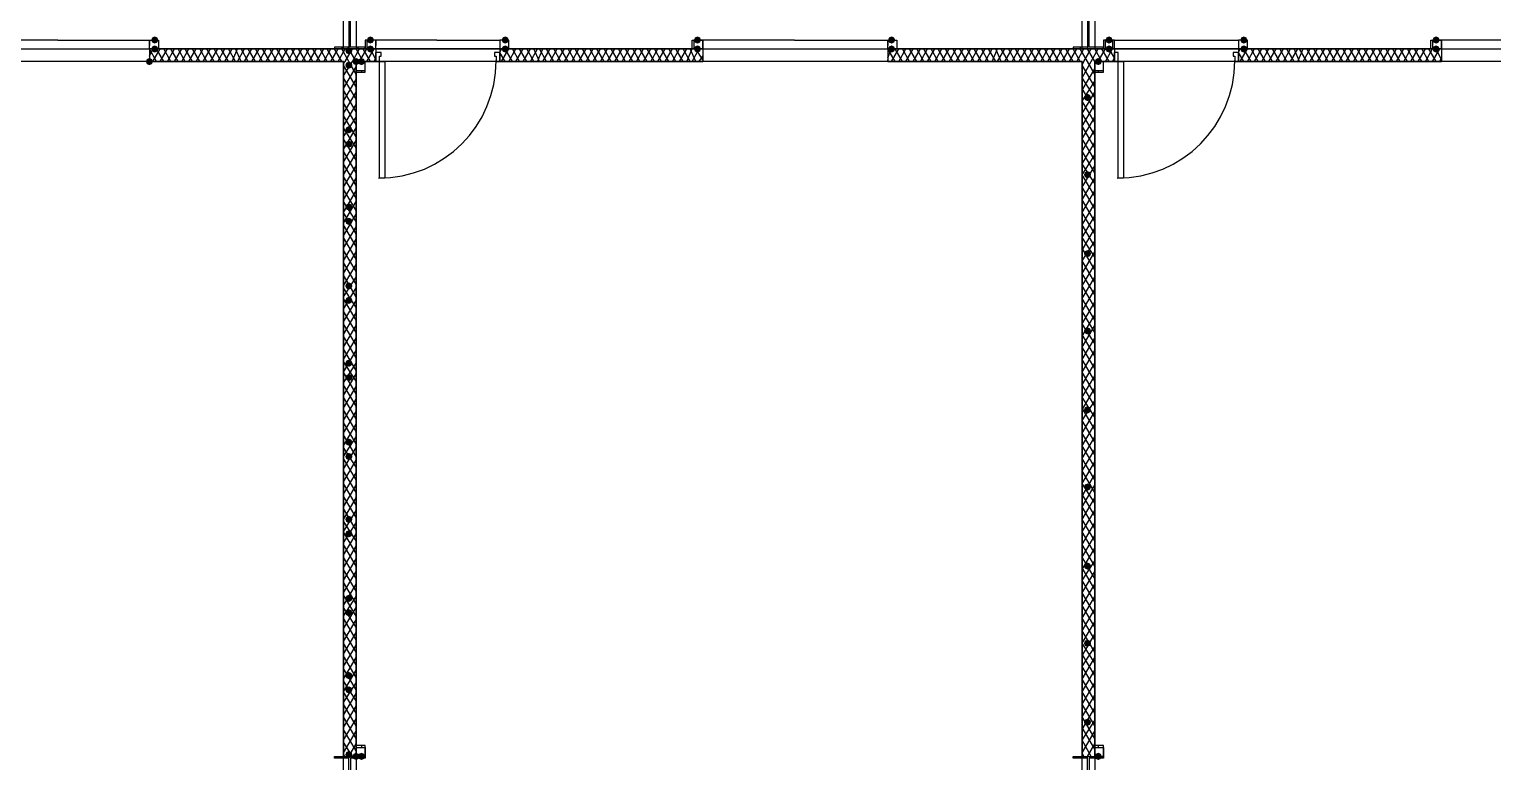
# Model space of a CAD drawing. Header units: millimetres. Extents: x 0 to 420, y 0 to 297.
# Drawn here: x 300.53 to 335, y 122.09 to 139.36 of the extents above; entities that cross this region are included whole.
import ezdxf

# ---------------------------------------------------------------- set-up
doc = ezdxf.new("R2010")
doc.units = ezdxf.units.MM
doc.layers.get('0').update_dxf_attribs({"linetype": 'CONTINUOUS'})

msp = doc.modelspace()

# ---------------------------------------------------------------- hatches: boundary and pattern name
at = {"true_color": 0x000007}
for points in [[(303.572333, 139.107333), (303.547462, 139.047537), (303.487667, 139.022667), (303.427871, 139.047537), (303.403, 139.107333), (303.427871, 139.167129), (303.487667, 139.192), (303.547462, 139.167129)], [(303.572333, 138.895667), (303.547462, 138.835871), (303.487667, 138.811), (303.427871, 138.835871), (303.403, 138.895667), (303.427871, 138.955462), (303.487667, 138.980333), (303.547462, 138.955463)], [(308.144333, 138.853333), (308.119462, 138.793537), (308.059667, 138.768667), (307.999871, 138.793537), (307.975, 138.853333), (307.999871, 138.913129), (308.059667, 138.938), (308.119462, 138.913129)], [(308.652333, 139.107333), (308.627462, 139.047537), (308.567667, 139.022667), (308.507871, 139.047537), (308.483, 139.107333), (308.507871, 139.167129), (308.567667, 139.192), (308.627462, 139.167129)], [(308.652333, 138.895667), (308.627462, 138.835871), (308.567667, 138.811), (308.507871, 138.835871), (308.483, 138.895667), (308.507871, 138.955462), (308.567667, 138.980333), (308.627462, 138.955463)], [(311.827333, 139.107333), (311.802462, 139.047537), (311.742667, 139.022667), (311.682871, 139.047537), (311.658, 139.107333), (311.682871, 139.167129), (311.742667, 139.192), (311.802462, 139.167129)], [(311.827333, 138.895667), (311.802462, 138.835871), (311.742667, 138.811), (311.682871, 138.835871), (311.658, 138.895667), (311.682871, 138.955462), (311.742667, 138.980333), (311.802462, 138.955463)], [(316.357, 139.107333), (316.332129, 139.047537), (316.272333, 139.022667), (316.212538, 139.047537), (316.187667, 139.107333), (316.212537, 139.167129), (316.272333, 139.192), (316.332129, 139.167129)], [(316.357, 138.895667), (316.332129, 138.835871), (316.272333, 138.811), (316.212538, 138.835871), (316.187667, 138.895667), (316.212537, 138.955462), (316.272333, 138.980333), (316.332129, 138.955463)], [(320.929, 139.107333), (320.904129, 139.047537), (320.844333, 139.022667), (320.784537, 139.047537), (320.759667, 139.107333), (320.784537, 139.167129), (320.844333, 139.192), (320.904129, 139.167129)], [(320.929, 138.895667), (320.904129, 138.835871), (320.844333, 138.811), (320.784537, 138.835871), (320.759667, 138.895667), (320.784537, 138.955462), (320.844333, 138.980333), (320.904129, 138.955463)], [(326.051333, 139.107333), (326.026462, 139.047537), (325.966667, 139.022667), (325.906871, 139.047537), (325.882, 139.107333), (325.906871, 139.167129), (325.966667, 139.192), (326.026462, 139.167129)], [(326.051333, 138.895667), (326.026462, 138.835871), (325.966667, 138.811), (325.906871, 138.835871), (325.882, 138.895667), (325.906871, 138.955462), (325.966667, 138.980333), (326.026462, 138.955463)], [(329.226333, 139.107333), (329.201462, 139.047537), (329.141667, 139.022667), (329.081871, 139.047537), (329.057, 139.107333), (329.081871, 139.167129), (329.141667, 139.192), (329.201462, 139.167129)], [(329.226333, 138.895667), (329.201462, 138.835871), (329.141667, 138.811), (329.081871, 138.835871), (329.057, 138.895667), (329.081871, 138.955462), (329.141667, 138.980333), (329.201462, 138.955463)], [(333.756, 139.107333), (333.731129, 139.047537), (333.671333, 139.022667), (333.611537, 139.047537), (333.586667, 139.107333), (333.611537, 139.167129), (333.671333, 139.192), (333.731129, 139.167129)], [(333.756, 138.895667), (333.731129, 138.835871), (333.671333, 138.811), (333.611537, 138.835871), (333.586667, 138.895667), (333.611537, 138.955462), (333.671333, 138.980333), (333.731129, 138.955463)], [(303.445333, 138.599333), (303.420462, 138.539537), (303.360667, 138.514667), (303.300871, 138.539537), (303.276, 138.599333), (303.300871, 138.659129), (303.360667, 138.684), (303.420462, 138.659129)], [(308.144333, 138.514667), (308.119462, 138.454871), (308.059667, 138.43), (307.999871, 138.454871), (307.975, 138.514667), (307.999871, 138.574462), (308.059667, 138.599333), (308.119462, 138.574463)], [(308.313667, 138.599333), (308.288796, 138.539537), (308.229, 138.514667), (308.169204, 138.539537), (308.144333, 138.599333), (308.169204, 138.659129), (308.229, 138.684), (308.288796, 138.659129)], [(308.440667, 138.599333), (308.415796, 138.539537), (308.356, 138.514667), (308.296204, 138.539537), (308.271333, 138.599333), (308.296204, 138.659129), (308.356, 138.684), (308.415796, 138.659129)], [(325.797333, 138.599333), (325.772462, 138.539537), (325.712667, 138.514667), (325.652871, 138.539537), (325.628, 138.599333), (325.652871, 138.659129), (325.712667, 138.684), (325.772462, 138.659129)], [(325.543333, 137.752667), (325.518462, 137.692871), (325.458667, 137.668), (325.398871, 137.692871), (325.374, 137.752667), (325.398871, 137.812462), (325.458667, 137.837333), (325.518462, 137.812463)], [(308.144333, 136.990667), (308.119462, 136.930871), (308.059667, 136.906), (307.999871, 136.930871), (307.975, 136.990667), (307.999871, 137.050462), (308.059667, 137.075333), (308.119462, 137.050463)], [(308.144333, 136.652), (308.119462, 136.592204), (308.059667, 136.567333), (307.999871, 136.592204), (307.975, 136.652), (307.999871, 136.711796), (308.059667, 136.736667), (308.119462, 136.711796)], [(325.543333, 135.932333), (325.518462, 135.872537), (325.458667, 135.847667), (325.398871, 135.872537), (325.374, 135.932333), (325.398871, 135.992129), (325.458667, 136.017), (325.518462, 135.992129)], [(308.144333, 135.170333), (308.119462, 135.110537), (308.059667, 135.085667), (307.999871, 135.110537), (307.975, 135.170333), (307.999871, 135.230129), (308.059667, 135.255), (308.119462, 135.230129)], [(308.144333, 134.831667), (308.119462, 134.771871), (308.059667, 134.747), (307.999871, 134.771871), (307.975, 134.831667), (307.999871, 134.891462), (308.059667, 134.916333), (308.119462, 134.891463)], [(325.543333, 134.069667), (325.518462, 134.009871), (325.458667, 133.985), (325.398871, 134.009871), (325.374, 134.069667), (325.398871, 134.129462), (325.458667, 134.154333), (325.518462, 134.129463)], [(308.144333, 133.307667), (308.119462, 133.247871), (308.059667, 133.223), (307.999871, 133.247871), (307.975, 133.307667), (307.999871, 133.367462), (308.059667, 133.392333), (308.119462, 133.367463)], [(308.144333, 132.969), (308.119462, 132.909204), (308.059667, 132.884333), (307.999871, 132.909204), (307.975, 132.969), (307.999871, 133.028796), (308.059667, 133.053667), (308.119462, 133.028796)], [(325.543333, 132.249333), (325.518462, 132.189537), (325.458667, 132.164667), (325.398871, 132.189537), (325.374, 132.249333), (325.398871, 132.309129), (325.458667, 132.334), (325.518462, 132.309129)], [(308.144333, 131.487333), (308.119462, 131.427537), (308.059667, 131.402667), (307.999871, 131.427537), (307.975, 131.487333), (307.999871, 131.547129), (308.059667, 131.572), (308.119462, 131.547129)], [(308.144333, 131.148667), (308.119462, 131.088871), (308.059667, 131.064), (307.999871, 131.088871), (307.975, 131.148667), (307.999871, 131.208462), (308.059667, 131.233333), (308.119462, 131.208463)], [(325.543333, 130.386667), (325.518462, 130.326871), (325.458667, 130.302), (325.398871, 130.326871), (325.374, 130.386667), (325.398871, 130.446462), (325.458667, 130.471333), (325.518462, 130.446463)], [(308.144333, 129.624667), (308.119462, 129.564871), (308.059667, 129.54), (307.999871, 129.564871), (307.975, 129.624667), (307.999871, 129.684462), (308.059667, 129.709333), (308.119462, 129.684463)], [(308.144333, 129.286), (308.119462, 129.226204), (308.059667, 129.201333), (307.999871, 129.226204), (307.975, 129.286), (307.999871, 129.345796), (308.059667, 129.370667), (308.119462, 129.345796)], [(325.543333, 128.566333), (325.518462, 128.506537), (325.458667, 128.481667), (325.398871, 128.506537), (325.374, 128.566333), (325.398871, 128.626129), (325.458667, 128.651), (325.518462, 128.626129)], [(308.144333, 127.804333), (308.119462, 127.744537), (308.059667, 127.719667), (307.999871, 127.744537), (307.975, 127.804333), (307.999871, 127.864129), (308.059667, 127.889), (308.119462, 127.864129)], [(308.144333, 127.465667), (308.119462, 127.405871), (308.059667, 127.381), (307.999871, 127.405871), (307.975, 127.465667), (307.999871, 127.525462), (308.059667, 127.550333), (308.119462, 127.525463)], [(325.543333, 126.703667), (325.518462, 126.643871), (325.458667, 126.619), (325.398871, 126.643871), (325.374, 126.703667), (325.398871, 126.763462), (325.458667, 126.788333), (325.518462, 126.763463)], [(308.144333, 125.941667), (308.119462, 125.881871), (308.059667, 125.857), (307.999871, 125.881871), (307.975, 125.941667), (307.999871, 126.001462), (308.059667, 126.026333), (308.119462, 126.001463)], [(308.144333, 125.603), (308.119462, 125.543204), (308.059667, 125.518333), (307.999871, 125.543204), (307.975, 125.603), (307.999871, 125.662796), (308.059667, 125.687667), (308.119462, 125.662796)], [(325.543333, 124.883333), (325.518462, 124.823537), (325.458667, 124.798667), (325.398871, 124.823537), (325.374, 124.883333), (325.398871, 124.943129), (325.458667, 124.968), (325.518462, 124.943129)], [(308.144333, 124.121333), (308.119462, 124.061537), (308.059667, 124.036667), (307.999871, 124.061537), (307.975, 124.121333), (307.999871, 124.181129), (308.059667, 124.206), (308.119462, 124.181129)], [(308.144333, 123.782667), (308.119462, 123.722871), (308.059667, 123.698), (307.999871, 123.722871), (307.975, 123.782667), (307.999871, 123.842462), (308.059667, 123.867333), (308.119462, 123.842463)], [(325.543333, 123.020667), (325.518462, 122.960871), (325.458667, 122.936), (325.398871, 122.960871), (325.374, 123.020667), (325.398871, 123.080462), (325.458667, 123.105333), (325.518462, 123.080463)], [(308.144333, 122.258667), (308.119462, 122.198871), (308.059667, 122.174), (307.999871, 122.198871), (307.975, 122.258667), (307.999871, 122.318462), (308.059667, 122.343333), (308.119462, 122.318463)], [(308.313667, 122.216333), (308.288796, 122.156537), (308.229, 122.131667), (308.169204, 122.156537), (308.144333, 122.216333), (308.169204, 122.276129), (308.229, 122.301), (308.288796, 122.276129)], [(308.440667, 122.216333), (308.415796, 122.156537), (308.356, 122.131667), (308.296204, 122.156537), (308.271333, 122.216333), (308.296204, 122.276129), (308.356, 122.301), (308.415796, 122.276129)], [(325.797333, 122.216333), (325.772462, 122.156537), (325.712667, 122.131667), (325.652871, 122.156537), (325.628, 122.216333), (325.652871, 122.276129), (325.712667, 122.301), (325.772462, 122.276129)]]:
    msp.add_hatch(color=0, dxfattribs=at).paths.add_polyline_path(points, flags=0)

# ---------------------------------------------------------------- linework, layer by layer
at = {"color": 0, "true_color": 0x000007}
for points in [[(307.932667, 150.029333), (290.83, 150.029333), (290.83, 138.895667), (307.932667, 138.895667)], [(308.229, 150.029333), (308.229, 138.895667), (325.331667, 138.895667), (325.331667, 150.029333)], [(342.730667, 138.895667), (342.730667, 150.029333), (325.628, 150.029333), (325.628, 138.895667)], [(308.440667, 139.615333), (307.721, 139.615333), (307.721, 139.573), (308.059667, 139.573), (308.059667, 138.938), (307.721, 138.938), (307.721, 138.895667), (308.440667, 138.895667), (308.440667, 138.938), (308.102, 138.938), (308.102, 139.573), (308.440667, 139.573)], [(325.839667, 139.615333), (325.12, 139.615333), (325.12, 139.573), (325.458667, 139.573), (325.458667, 138.938), (325.12, 138.938), (325.12, 138.895667), (325.839667, 138.895667), (325.839667, 138.938), (325.501, 138.938), (325.501, 139.573), (325.839667, 139.573)], [(311.827333, 139.107333), (311.615667, 139.107333), (311.615667, 138.895667), (311.827333, 138.895667), (311.827333, 139.107333), (311.615667, 139.107333), (311.615667, 138.895667), (311.827333, 138.895667)], [(316.145333, 139.107333), (316.399333, 139.107333), (316.399333, 138.895667), (316.145333, 138.895667)], [(316.187667, 139.107333), (316.187667, 138.895667), (316.399333, 138.895667), (316.399333, 139.107333)], [(326.093667, 139.107333), (325.839667, 139.107333), (325.839667, 138.895667), (326.093667, 138.895667)], [(326.051333, 139.107333), (326.051333, 138.895667), (325.882, 138.895667), (325.882, 139.107333)], [(329.226333, 139.107333), (329.014667, 139.107333), (329.014667, 138.895667), (329.226333, 138.895667), (329.226333, 139.107333), (329.014667, 139.107333), (329.014667, 138.895667), (329.226333, 138.895667)], [(333.544333, 139.107333), (333.798333, 139.107333), (333.798333, 138.895667), (333.544333, 138.895667)], [(333.586667, 139.107333), (333.586667, 138.895667), (333.798333, 138.895667), (333.798333, 139.107333)], [(290.83, 104.097667), (307.932667, 104.097667), (307.932667, 138.599333), (307.721, 138.599333), (294.513, 138.599333), (290.83, 138.599333)], [(308.440667, 138.599333), (308.229, 138.599333), (308.229, 138.387667), (308.440667, 138.387667), (308.440667, 138.599333), (308.229, 138.599333), (308.229, 138.345333), (308.440667, 138.345333)], [(308.229, 138.599333), (308.229, 104.097667), (325.331667, 104.097667), (325.331667, 138.599333), (325.077667, 138.599333), (311.912, 138.599333)], [(308.694667, 138.811), (308.694667, 138.599333), (308.779333, 138.599333), (308.779333, 138.726333), (308.821667, 138.726333), (308.821667, 138.811)], [(308.694667, 138.599333), (308.694667, 138.811)], [(308.779333, 135.847667), (308.779333, 138.599333), (308.906333, 138.599333), (308.906333, 135.847667)], [(311.488667, 138.811), (311.488667, 138.726333), (311.531, 138.726333), (311.531, 138.599333), (311.615667, 138.599333), (311.615667, 138.811)], [(311.615667, 138.599333), (311.615667, 138.811)], [(325.839667, 138.599333), (325.628, 138.599333), (325.628, 138.387667), (325.839667, 138.387667), (325.839667, 138.599333), (325.628, 138.599333), (325.628, 138.345333), (325.839667, 138.345333)], [(325.628, 104.097667), (342.730667, 104.097667), (342.730667, 138.599333), (342.476667, 138.599333), (329.311, 138.599333), (325.628, 138.599333)], [(326.093667, 138.811), (326.093667, 138.599333), (326.178333, 138.599333), (326.178333, 138.726333), (326.178333, 138.811)], [(326.093667, 138.599333), (326.093667, 138.811)], [(326.178333, 135.847667), (326.178333, 138.599333), (326.305333, 138.599333), (326.305333, 135.847667)], [(328.887667, 138.811), (328.887667, 138.726333), (328.93, 138.726333), (328.93, 138.599333), (329.014667, 138.599333), (329.014667, 138.811)], [(329.014667, 138.599333), (329.014667, 138.811)], [(308.440667, 122.470333), (308.229, 122.470333), (308.229, 122.216333), (308.440667, 122.216333)], [(308.440667, 122.428), (308.440667, 122.216333), (308.229, 122.216333), (308.229, 122.428)], [(325.839667, 122.470333), (325.628, 122.470333), (325.628, 122.216333), (325.839667, 122.216333)], [(325.839667, 122.428), (325.839667, 122.216333), (325.628, 122.216333), (325.628, 122.428)], [(308.440667, 121.496667), (307.721, 121.496667), (307.721, 121.539), (308.059667, 121.539), (308.059667, 122.174), (307.721, 122.174), (307.721, 122.216333), (308.440667, 122.216333), (308.440667, 122.174), (308.102, 122.174), (308.102, 121.539), (308.440667, 121.539)], [(325.839667, 121.496667), (325.12, 121.496667), (325.12, 121.539), (325.458667, 121.539), (325.458667, 122.174), (325.12, 122.174), (325.12, 122.216333), (325.839667, 122.216333), (325.839667, 122.174), (325.501, 122.174), (325.501, 121.539), (325.839667, 121.539)]]:
    msp.add_lwpolyline(points, close=True, dxfattribs=at)
for points in [[(308.059667, 139.615333), (308.059667, 138.895667)], [(325.458667, 139.615333), (325.458667, 138.895667)], [(301.201667, 139.107333), (299.000333, 139.107333), (299.000333, 138.980333)], [(299.000333, 138.980333), (299.000333, 138.895667), (301.201667, 138.895667)], [(301.201667, 139.107333), (303.360667, 139.107333), (303.572333, 139.107333), (303.572333, 138.895667), (303.360667, 138.895667), (303.360667, 139.107333), (303.572333, 139.107333), (303.572333, 138.895667), (303.360667, 138.895667), (303.360667, 139.107333), (303.360667, 138.980333)], [(301.201667, 138.895667), (303.360667, 138.895667), (303.360667, 138.980333)], [(307.721, 138.938), (307.721, 138.895667)], [(307.890333, 138.938), (307.890333, 138.895667)], [(308.271333, 138.938), (308.271333, 138.895667)], [(310.134, 139.107333), (308.694667, 139.107333), (308.483, 139.107333), (308.483, 138.895667), (308.694667, 138.895667), (308.694667, 139.107333), (308.440667, 139.107333), (308.440667, 138.895667), (308.694667, 138.895667), (308.694667, 139.107333), (308.694667, 138.980333)], [(308.440667, 138.938), (308.440667, 138.895667)], [(310.134, 138.895667), (308.694667, 138.895667), (308.694667, 138.980333)], [(310.134, 139.107333), (311.615667, 139.107333), (311.615667, 138.980333)], [(311.615667, 138.980333), (311.615667, 138.895667), (310.134, 138.895667)], [(318.558333, 139.107333), (316.399333, 139.107333), (316.399333, 138.980333)], [(316.399333, 138.980333), (316.399333, 138.895667), (318.558333, 138.895667)], [(318.558333, 139.107333), (320.759667, 139.107333), (320.971333, 139.107333), (320.971333, 138.895667), (320.759667, 138.895667), (320.759667, 139.107333), (320.971333, 139.107333), (320.971333, 138.895667), (320.759667, 138.895667), (320.759667, 139.107333), (320.759667, 138.980333)], [(318.558333, 138.895667), (320.759667, 138.895667), (320.759667, 138.980333)], [(325.12, 138.938), (325.12, 138.895667)], [(325.289333, 138.938), (325.289333, 138.895667)], [(325.628, 138.938), (325.628, 138.895667)], [(325.839667, 138.938), (325.839667, 138.895667)], [(326.093667, 138.980333), (326.093667, 139.107333), (327.533, 139.107333)], [(327.533, 138.895667), (326.093667, 138.895667), (326.093667, 138.980333)], [(327.533, 139.107333), (329.014667, 139.107333), (329.014667, 138.980333)], [(329.014667, 138.980333), (329.014667, 138.895667), (327.533, 138.895667)], [(335.957333, 139.107333), (333.798333, 139.107333), (333.798333, 138.980333)], [(333.798333, 138.980333), (333.798333, 138.895667), (335.957333, 138.895667)], [(303.360667, 138.726333), (303.445333, 138.895667)], [(303.53, 138.599333), (303.360667, 138.895667)], [(303.360667, 138.895667), (303.360667, 138.599333)], [(303.360667, 138.895667), (303.360667, 138.599333)], [(308.694667, 138.895667), (303.360667, 138.895667)], [(303.360667, 138.599333), (307.932667, 138.599333)], [(303.445333, 138.599333), (303.614667, 138.895667)], [(303.699333, 138.599333), (303.53, 138.895667)], [(303.614667, 138.599333), (303.784, 138.895667)], [(303.868667, 138.599333), (303.699333, 138.895667)], [(303.784, 138.599333), (303.953333, 138.895667)], [(304.038, 138.599333), (303.868667, 138.895667)], [(303.953333, 138.599333), (304.122667, 138.895667)], [(304.207333, 138.599333), (304.038, 138.895667)], [(304.122667, 138.599333), (304.292, 138.895667)], [(304.376667, 138.599333), (304.207333, 138.895667)], [(304.292, 138.599333), (304.461333, 138.895667)], [(304.546, 138.599333), (304.376667, 138.895667)], [(304.461333, 138.599333), (304.630667, 138.895667)], [(304.715333, 138.599333), (304.546, 138.895667)], [(304.630667, 138.599333), (304.8, 138.895667)], [(304.884667, 138.599333), (304.715333, 138.895667)], [(304.8, 138.599333), (304.969333, 138.895667)], [(305.054, 138.599333), (304.884667, 138.895667)], [(304.969333, 138.599333), (305.138667, 138.895667)], [(305.223333, 138.599333), (305.054, 138.895667)], [(305.138667, 138.599333), (305.308, 138.895667)], [(305.392667, 138.599333), (305.223333, 138.895667)], [(305.308, 138.599333), (305.435, 138.895667)], [(305.519667, 138.599333), (305.392667, 138.895667)], [(305.435, 138.599333), (305.604333, 138.895667)], [(305.689, 138.599333), (305.519667, 138.895667)], [(305.604333, 138.599333), (305.773667, 138.895667)], [(305.858333, 138.599333), (305.689, 138.895667)], [(305.773667, 138.599333), (305.943, 138.895667)], [(306.027667, 138.599333), (305.858333, 138.895667)], [(305.943, 138.599333), (306.112333, 138.895667)], [(306.197, 138.599333), (306.027667, 138.895667)], [(306.112333, 138.599333), (306.281667, 138.895667)], [(306.366333, 138.599333), (306.197, 138.895667)], [(306.281667, 138.599333), (306.451, 138.895667)], [(306.535667, 138.599333), (306.366333, 138.895667)], [(306.451, 138.599333), (306.620333, 138.895667)], [(306.705, 138.599333), (306.535667, 138.895667)], [(306.620333, 138.599333), (306.789667, 138.895667)], [(306.874333, 138.599333), (306.705, 138.895667)], [(306.789667, 138.599333), (306.959, 138.895667)], [(307.043667, 138.599333), (306.874333, 138.895667)], [(306.959, 138.599333), (307.128333, 138.895667)], [(307.213, 138.599333), (307.043667, 138.895667)], [(307.128333, 138.599333), (307.297667, 138.895667)], [(307.382333, 138.599333), (307.213, 138.895667)], [(307.297667, 138.599333), (307.467, 138.895667)], [(307.551667, 138.599333), (307.382333, 138.895667)], [(307.467, 138.599333), (307.636333, 138.895667)], [(307.721, 138.599333), (307.551667, 138.895667)], [(307.636333, 138.599333), (307.805667, 138.895667)], [(307.890333, 138.599333), (307.721, 138.895667)], [(307.805667, 138.599333), (307.975, 138.895667)], [(308.059667, 138.599333), (307.890333, 138.895667)], [(307.932667, 138.557), (307.975, 138.599333)], [(307.932667, 138.260667), (308.144333, 138.599333)], [(307.932667, 138.599333), (307.932667, 122.216333), (308.229, 122.216333), (308.229, 138.599333)], [(307.975, 138.599333), (308.144333, 138.895667)], [(308.229, 138.599333), (308.059667, 138.895667)], [(308.229, 138.303), (308.059667, 138.599333)], [(308.144333, 138.599333), (308.313667, 138.895667)], [(308.398333, 138.599333), (308.229, 138.895667)], [(308.229, 138.599333), (308.694667, 138.599333)], [(308.313667, 138.599333), (308.483, 138.895667)], [(308.567667, 138.599333), (308.398333, 138.895667)], [(308.483, 138.599333), (308.652333, 138.895667)], [(308.694667, 138.641667), (308.567667, 138.895667)], [(308.652333, 138.599333), (308.694667, 138.684)], [(308.694667, 138.895667), (308.694667, 138.811), (308.694667, 138.599333)], [(308.694667, 138.895667), (308.694667, 138.811)], [(308.758167, 135.847667), (309.041675, 135.861982), (309.316994, 135.904), (309.582728, 135.972326), (309.837485, 136.065568), (310.07987, 136.18233), (310.308491, 136.321219), (310.521952, 136.480842), (310.718861, 136.659805), (310.897824, 136.856714), (311.057448, 137.070176), (311.196337, 137.298796), (311.313099, 137.541182), (311.40634, 137.795939), (311.474666, 138.061673), (311.516684, 138.336991), (311.531, 138.6205)], [(311.615667, 138.811), (311.658, 138.895667)], [(311.615667, 138.895667), (311.615667, 138.811), (311.615667, 138.599333)], [(311.615667, 138.895667), (311.615667, 138.811)], [(316.399333, 138.895667), (311.615667, 138.895667)], [(311.742667, 138.599333), (311.615667, 138.811)], [(311.615667, 138.599333), (316.399333, 138.599333)], [(311.658, 138.599333), (311.827333, 138.895667)], [(311.912, 138.599333), (311.742667, 138.895667)], [(311.827333, 138.599333), (311.996667, 138.895667)], [(312.081333, 138.599333), (311.912, 138.895667)], [(311.996667, 138.599333), (312.166, 138.895667)], [(312.250667, 138.599333), (312.081333, 138.895667)], [(312.166, 138.599333), (312.335333, 138.895667)], [(312.42, 138.599333), (312.250667, 138.895667)], [(312.335333, 138.599333), (312.504667, 138.895667)], [(312.547, 138.599333), (312.42, 138.895667)], [(312.504667, 138.599333), (312.631667, 138.895667)], [(312.716333, 138.599333), (312.547, 138.895667)], [(312.631667, 138.599333), (312.801, 138.895667)], [(312.885667, 138.599333), (312.716333, 138.895667)], [(312.801, 138.599333), (312.970333, 138.895667)], [(313.055, 138.599333), (312.885667, 138.895667)], [(312.970333, 138.599333), (313.139667, 138.895667)], [(313.224333, 138.599333), (313.055, 138.895667)], [(313.139667, 138.599333), (313.309, 138.895667)], [(313.393667, 138.599333), (313.224333, 138.895667)], [(313.309, 138.599333), (313.478333, 138.895667)], [(313.563, 138.599333), (313.393667, 138.895667)], [(313.478333, 138.599333), (313.647667, 138.895667)], [(313.732333, 138.599333), (313.563, 138.895667)], [(313.647667, 138.599333), (313.817, 138.895667)], [(313.901667, 138.599333), (313.732333, 138.895667)], [(313.817, 138.599333), (313.986333, 138.895667)], [(314.071, 138.599333), (313.901667, 138.895667)], [(313.986333, 138.599333), (314.155667, 138.895667)], [(314.240333, 138.599333), (314.071, 138.895667)], [(314.155667, 138.599333), (314.325, 138.895667)], [(314.409667, 138.599333), (314.240333, 138.895667)], [(314.325, 138.599333), (314.494333, 138.895667)], [(314.579, 138.599333), (314.409667, 138.895667)], [(314.494333, 138.599333), (314.663667, 138.895667)], [(314.748333, 138.599333), (314.579, 138.895667)], [(314.663667, 138.599333), (314.833, 138.895667)], [(314.917667, 138.599333), (314.748333, 138.895667)], [(314.833, 138.599333), (315.002333, 138.895667)], [(315.087, 138.599333), (314.917667, 138.895667)], [(315.002333, 138.599333), (315.171667, 138.895667)], [(315.256333, 138.599333), (315.087, 138.895667)], [(315.171667, 138.599333), (315.341, 138.895667)], [(315.425667, 138.599333), (315.256333, 138.895667)], [(315.341, 138.599333), (315.510333, 138.895667)], [(315.595, 138.599333), (315.425667, 138.895667)], [(315.510333, 138.599333), (315.679667, 138.895667)], [(315.764333, 138.599333), (315.595, 138.895667)], [(315.679667, 138.599333), (315.849, 138.895667)], [(315.933667, 138.599333), (315.764333, 138.895667)], [(315.849, 138.599333), (316.018333, 138.895667)], [(316.103, 138.599333), (315.933667, 138.895667)], [(316.018333, 138.599333), (316.145333, 138.895667)], [(316.23, 138.599333), (316.103, 138.895667)], [(316.145333, 138.599333), (316.314667, 138.895667)], [(316.399333, 138.641667), (316.23, 138.895667)], [(316.314667, 138.599333), (316.399333, 138.726333)], [(316.399333, 138.895667), (316.399333, 138.599333)], [(316.399333, 138.895667), (316.399333, 138.599333)], [(320.759667, 138.684), (320.844333, 138.895667)], [(320.929, 138.599333), (320.759667, 138.895667)], [(320.759667, 138.895667), (320.759667, 138.599333)], [(320.759667, 138.895667), (320.759667, 138.599333)], [(326.093667, 138.895667), (320.759667, 138.895667)], [(320.759667, 138.599333), (320.759667, 138.641667)], [(320.759667, 138.599333), (325.331667, 138.599333)], [(320.844333, 138.599333), (321.013667, 138.895667)], [(321.098333, 138.599333), (320.929, 138.895667)], [(321.013667, 138.599333), (321.183, 138.895667)], [(321.267667, 138.599333), (321.098333, 138.895667)], [(321.183, 138.599333), (321.352333, 138.895667)], [(321.437, 138.599333), (321.267667, 138.895667)], [(321.352333, 138.599333), (321.521667, 138.895667)], [(321.606333, 138.599333), (321.437, 138.895667)], [(321.521667, 138.599333), (321.691, 138.895667)], [(321.775667, 138.599333), (321.606333, 138.895667)], [(321.691, 138.599333), (321.860333, 138.895667)], [(321.945, 138.599333), (321.775667, 138.895667)], [(321.860333, 138.599333), (322.029667, 138.895667)], [(322.114333, 138.599333), (321.945, 138.895667)], [(322.029667, 138.599333), (322.199, 138.895667)], [(322.283667, 138.599333), (322.114333, 138.895667)], [(322.199, 138.599333), (322.368333, 138.895667)], [(322.453, 138.599333), (322.283667, 138.895667)], [(322.368333, 138.599333), (322.537667, 138.895667)], [(322.622333, 138.599333), (322.453, 138.895667)], [(322.537667, 138.599333), (322.707, 138.895667)], [(322.791667, 138.599333), (322.622333, 138.895667)], [(322.707, 138.599333), (322.876333, 138.895667)], [(322.961, 138.599333), (322.791667, 138.895667)], [(322.876333, 138.599333), (323.045667, 138.895667)], [(323.130333, 138.599333), (322.961, 138.895667)], [(323.045667, 138.599333), (323.215, 138.895667)], [(323.299667, 138.599333), (323.130333, 138.895667)], [(323.215, 138.599333), (323.342, 138.895667)], [(323.426667, 138.599333), (323.299667, 138.895667)], [(323.342, 138.599333), (323.511333, 138.895667)], [(323.596, 138.599333), (323.426667, 138.895667)], [(323.511333, 138.599333), (323.680667, 138.895667)], [(323.765333, 138.599333), (323.596, 138.895667)], [(323.680667, 138.599333), (323.85, 138.895667)], [(323.934667, 138.599333), (323.765333, 138.895667)], [(323.85, 138.599333), (324.019333, 138.895667)], [(324.104, 138.599333), (323.934667, 138.895667)], [(324.019333, 138.599333), (324.188667, 138.895667)], [(324.273333, 138.599333), (324.104, 138.895667)], [(324.188667, 138.599333), (324.358, 138.895667)], [(324.442667, 138.599333), (324.273333, 138.895667)], [(324.358, 138.599333), (324.527333, 138.895667)], [(324.612, 138.599333), (324.442667, 138.895667)], [(324.527333, 138.599333), (324.696667, 138.895667)], [(324.781333, 138.599333), (324.612, 138.895667)], [(324.696667, 138.599333), (324.866, 138.895667)], [(324.950667, 138.599333), (324.781333, 138.895667)], [(324.866, 138.599333), (325.035333, 138.895667)], [(325.12, 138.599333), (324.950667, 138.895667)], [(325.035333, 138.599333), (325.204667, 138.895667)], [(325.289333, 138.599333), (325.12, 138.895667)], [(325.204667, 138.599333), (325.374, 138.895667)], [(325.458667, 138.599333), (325.289333, 138.895667)], [(325.331667, 138.514667), (325.374, 138.599333)], [(325.331667, 138.218333), (325.543333, 138.599333)], [(325.331667, 138.599333), (325.331667, 122.216333), (325.628, 122.216333), (325.628, 138.599333)], [(325.374, 138.599333), (325.543333, 138.895667)], [(325.628, 138.599333), (325.458667, 138.895667)], [(325.628, 138.303), (325.458667, 138.599333)], [(325.543333, 138.599333), (325.712667, 138.895667)], [(325.797333, 138.599333), (325.628, 138.895667)], [(325.628, 138.599333), (326.093667, 138.599333)], [(325.712667, 138.599333), (325.882, 138.895667)], [(325.966667, 138.599333), (325.797333, 138.895667)], [(325.882, 138.599333), (326.051333, 138.895667)], [(326.093667, 138.684), (325.966667, 138.895667)], [(326.051333, 138.599333), (326.093667, 138.684)], [(326.093667, 138.895667), (326.093667, 138.811), (326.093667, 138.599333)], [(326.093667, 138.895667), (326.093667, 138.811)], [(326.157167, 135.847667), (326.440675, 135.861982), (326.715994, 135.904), (326.981728, 135.972326), (327.236485, 136.065568), (327.47887, 136.18233), (327.707491, 136.321219), (327.920952, 136.480842), (328.117861, 136.659805), (328.296824, 136.856714), (328.456448, 137.070176), (328.595337, 137.298796), (328.712099, 137.541182), (328.80534, 137.795939), (328.873666, 138.061673), (328.915684, 138.336991), (328.93, 138.6205)], [(329.014667, 138.811), (329.057, 138.895667)], [(329.014667, 138.895667), (329.014667, 138.811), (329.014667, 138.599333)], [(329.014667, 138.895667), (329.014667, 138.811)], [(333.798333, 138.895667), (329.014667, 138.895667)], [(329.141667, 138.599333), (329.014667, 138.811)], [(329.014667, 138.599333), (333.798333, 138.599333)], [(329.057, 138.599333), (329.226333, 138.895667)], [(329.311, 138.599333), (329.141667, 138.895667)], [(329.226333, 138.599333), (329.395667, 138.895667)], [(329.480333, 138.599333), (329.311, 138.895667)], [(329.395667, 138.599333), (329.565, 138.895667)], [(329.649667, 138.599333), (329.480333, 138.895667)], [(329.565, 138.599333), (329.734333, 138.895667)], [(329.819, 138.599333), (329.649667, 138.895667)], [(329.734333, 138.599333), (329.903667, 138.895667)], [(329.988333, 138.599333), (329.819, 138.895667)], [(329.903667, 138.599333), (330.073, 138.895667)], [(330.157667, 138.599333), (329.988333, 138.895667)], [(330.073, 138.599333), (330.242333, 138.895667)], [(330.327, 138.599333), (330.157667, 138.895667)], [(330.242333, 138.599333), (330.411667, 138.895667)], [(330.454, 138.599333), (330.327, 138.895667)], [(330.411667, 138.599333), (330.538667, 138.895667)], [(330.623333, 138.599333), (330.454, 138.895667)], [(330.538667, 138.599333), (330.708, 138.895667)], [(330.792667, 138.599333), (330.623333, 138.895667)], [(330.708, 138.599333), (330.877333, 138.895667)], [(330.962, 138.599333), (330.792667, 138.895667)], [(330.877333, 138.599333), (331.046667, 138.895667)], [(331.131333, 138.599333), (330.962, 138.895667)], [(331.046667, 138.599333), (331.216, 138.895667)], [(331.300667, 138.599333), (331.131333, 138.895667)], [(331.216, 138.599333), (331.385333, 138.895667)], [(331.47, 138.599333), (331.300667, 138.895667)], [(331.385333, 138.599333), (331.554667, 138.895667)], [(331.639333, 138.599333), (331.47, 138.895667)], [(331.554667, 138.599333), (331.724, 138.895667)], [(331.808667, 138.599333), (331.639333, 138.895667)], [(331.724, 138.599333), (331.893333, 138.895667)], [(331.978, 138.599333), (331.808667, 138.895667)], [(331.893333, 138.599333), (332.062667, 138.895667)], [(332.147333, 138.599333), (331.978, 138.895667)], [(332.062667, 138.599333), (332.232, 138.895667)], [(332.316667, 138.599333), (332.147333, 138.895667)], [(332.232, 138.599333), (332.401333, 138.895667)], [(332.486, 138.599333), (332.316667, 138.895667)], [(332.401333, 138.599333), (332.570667, 138.895667)], [(332.655333, 138.599333), (332.486, 138.895667)], [(332.570667, 138.599333), (332.74, 138.895667)], [(332.824667, 138.599333), (332.655333, 138.895667)], [(332.74, 138.599333), (332.909333, 138.895667)], [(332.994, 138.599333), (332.824667, 138.895667)], [(332.909333, 138.599333), (333.078667, 138.895667)], [(333.163333, 138.599333), (332.994, 138.895667)], [(333.078667, 138.599333), (333.248, 138.895667)], [(333.332667, 138.599333), (333.163333, 138.895667)], [(333.248, 138.599333), (333.417333, 138.895667)], [(333.502, 138.599333), (333.332667, 138.895667)], [(333.417333, 138.599333), (333.586667, 138.895667)], [(333.671333, 138.599333), (333.502, 138.895667)], [(333.586667, 138.599333), (333.756, 138.895667)], [(333.798333, 138.641667), (333.671333, 138.895667)], [(333.756, 138.599333), (333.798333, 138.684)], [(333.798333, 138.895667), (333.798333, 138.599333)], [(333.798333, 138.895667), (333.798333, 138.599333)], [(308.229, 138.006667), (307.932667, 138.514667)], [(307.932667, 137.964333), (308.229, 138.472333)], [(308.356, 138.387667), (308.356, 138.345333)], [(325.628, 138.006667), (325.331667, 138.514667)], [(325.331667, 137.922), (325.628, 138.43)], [(325.712667, 138.387667), (325.712667, 138.345333)], [(308.229, 137.710333), (307.932667, 138.218333)], [(307.932667, 137.668), (308.229, 138.176)], [(308.229, 137.414), (307.932667, 137.922)], [(325.628, 137.752667), (325.331667, 138.218333)], [(325.331667, 137.668), (325.628, 138.133667)], [(325.628, 137.456333), (325.331667, 137.964333)], [(307.932667, 137.371667), (308.229, 137.879667)], [(308.229, 137.117667), (307.932667, 137.625667)], [(307.932667, 137.075333), (308.229, 137.583333)], [(325.331667, 137.371667), (325.628, 137.879667)], [(325.628, 137.16), (325.331667, 137.668)], [(325.331667, 137.075333), (325.628, 137.583333)], [(308.229, 136.821333), (307.932667, 137.329333)], [(307.932667, 136.821333), (308.229, 137.287)], [(325.628, 136.863667), (325.331667, 137.371667)], [(325.331667, 136.779), (325.628, 137.287)], [(307.932667, 136.525), (308.229, 137.033)], [(308.229, 136.567333), (307.932667, 137.033)], [(325.628, 136.567333), (325.331667, 137.075333)], [(325.331667, 136.482667), (325.628, 136.990667)], [(308.229, 136.271), (307.932667, 136.779)], [(307.932667, 136.228667), (308.229, 136.736667)], [(325.628, 136.271), (325.331667, 136.779)], [(325.331667, 136.186333), (325.628, 136.694333)], [(308.229, 135.974667), (307.932667, 136.482667)], [(307.932667, 135.932333), (308.229, 136.440333)], [(308.229, 135.678333), (307.932667, 136.186333)], [(325.628, 135.974667), (325.331667, 136.482667)], [(325.331667, 135.932333), (325.628, 136.398)], [(325.628, 135.720667), (325.331667, 136.186333)], [(307.932667, 135.636), (308.229, 136.144)], [(308.229, 135.382), (307.932667, 135.89)], [(307.932667, 135.339667), (308.229, 135.847667)], [(325.331667, 135.636), (325.628, 136.144)], [(325.628, 135.424333), (325.331667, 135.932333)], [(325.331667, 135.339667), (325.628, 135.847667)], [(308.229, 135.085667), (307.932667, 135.593667)], [(307.932667, 135.043333), (308.229, 135.551333)], [(325.628, 135.128), (325.331667, 135.636)], [(325.331667, 135.043333), (325.628, 135.551333)], [(307.932667, 134.789333), (308.229, 135.297333)], [(308.229, 134.831667), (307.932667, 135.297333)], [(325.628, 134.831667), (325.331667, 135.339667)], [(325.331667, 134.747), (325.628, 135.255)], [(308.229, 134.535333), (307.932667, 135.043333)], [(307.932667, 134.493), (308.229, 135.001)], [(325.628, 134.535333), (325.331667, 135.043333)], [(325.331667, 134.450667), (325.628, 134.958667)], [(308.229, 134.239), (307.932667, 134.747)], [(307.932667, 134.196667), (308.229, 134.704667)], [(308.229, 133.942667), (307.932667, 134.450667)], [(325.628, 134.239), (325.331667, 134.747)], [(325.331667, 134.154333), (325.628, 134.662333)], [(325.628, 133.985), (325.331667, 134.450667)], [(307.932667, 133.900333), (308.229, 134.408333)], [(308.229, 133.646333), (307.932667, 134.154333)], [(307.932667, 133.604), (308.229, 134.112)], [(325.331667, 133.900333), (325.628, 134.366)], [(325.628, 133.688667), (325.331667, 134.196667)], [(325.331667, 133.604), (325.628, 134.112)], [(308.229, 133.35), (307.932667, 133.858)], [(307.932667, 133.307667), (308.229, 133.815667)], [(325.628, 133.392333), (325.331667, 133.900333)], [(325.331667, 133.307667), (325.628, 133.815667)], [(308.229, 133.053667), (307.932667, 133.561667)], [(307.932667, 133.053667), (308.229, 133.519333)], [(325.628, 133.096), (325.331667, 133.604)], [(325.331667, 133.011333), (325.628, 133.519333)], [(307.932667, 132.757333), (308.229, 133.265333)], [(308.229, 132.799667), (307.932667, 133.265333)], [(325.628, 132.799667), (325.331667, 133.307667)], [(325.331667, 132.715), (325.628, 133.223)], [(308.229, 132.503333), (307.932667, 133.011333)], [(307.932667, 132.461), (308.229, 132.969)], [(325.628, 132.503333), (325.331667, 133.011333)], [(325.331667, 132.418667), (325.628, 132.926667)], [(308.229, 132.207), (307.932667, 132.715)], [(307.932667, 132.164667), (308.229, 132.672667)], [(308.229, 131.910667), (307.932667, 132.418667)], [(325.628, 132.207), (325.331667, 132.715)], [(325.331667, 132.122333), (325.628, 132.630333)], [(325.628, 131.953), (325.331667, 132.418667)], [(307.932667, 131.868333), (308.229, 132.376333)], [(308.229, 131.614333), (307.932667, 132.122333)], [(307.932667, 131.572), (308.229, 132.08)], [(325.331667, 131.868333), (325.628, 132.376333)], [(325.628, 131.656667), (325.331667, 132.164667)], [(325.331667, 131.572), (325.628, 132.08)], [(308.229, 131.318), (307.932667, 131.826)], [(307.932667, 131.275667), (308.229, 131.783667)], [(325.628, 131.360333), (325.331667, 131.868333)], [(325.331667, 131.275667), (325.628, 131.783667)], [(308.229, 131.064), (307.932667, 131.529667)], [(307.932667, 131.021667), (308.229, 131.487333)], [(325.628, 131.064), (325.331667, 131.572)], [(325.331667, 130.979333), (325.628, 131.487333)], [(308.229, 130.767667), (307.932667, 131.275667)], [(307.932667, 130.725333), (308.229, 131.233333)], [(325.628, 130.767667), (325.331667, 131.275667)], [(325.331667, 130.683), (325.628, 131.191)], [(308.229, 130.471333), (307.932667, 130.979333)], [(307.932667, 130.429), (308.229, 130.937)], [(308.229, 130.175), (307.932667, 130.683)], [(325.628, 130.471333), (325.331667, 130.979333)], [(325.331667, 130.386667), (325.628, 130.894667)], [(325.628, 130.217333), (325.331667, 130.683)], [(307.932667, 130.132667), (308.229, 130.640667)], [(308.229, 129.878667), (307.932667, 130.386667)], [(307.932667, 129.836333), (308.229, 130.344333)], [(325.331667, 130.132667), (325.628, 130.598333)], [(325.628, 129.921), (325.331667, 130.429)], [(325.331667, 129.836333), (325.628, 130.344333)], [(308.229, 129.582333), (307.932667, 130.090333)], [(307.932667, 129.54), (308.229, 130.048)], [(325.628, 129.624667), (325.331667, 130.132667)], [(325.331667, 129.54), (325.628, 130.048)], [(308.229, 129.286), (307.932667, 129.794)], [(307.932667, 129.286), (308.229, 129.751667)], [(325.628, 129.328333), (325.331667, 129.836333)], [(325.331667, 129.243667), (325.628, 129.751667)], [(307.932667, 128.989667), (308.229, 129.497667)], [(308.229, 129.032), (307.932667, 129.497667)], [(325.628, 129.032), (325.331667, 129.54)], [(325.331667, 128.947333), (325.628, 129.455333)], [(308.229, 128.735667), (307.932667, 129.243667)], [(307.932667, 128.693333), (308.229, 129.201333)], [(308.229, 128.439333), (307.932667, 128.947333)], [(325.628, 128.735667), (325.331667, 129.243667)], [(325.331667, 128.651), (325.628, 129.159)], [(325.628, 128.439333), (325.331667, 128.947333)], [(307.932667, 128.397), (308.229, 128.905)], [(308.229, 128.143), (307.932667, 128.651)], [(307.932667, 128.100667), (308.229, 128.608667)], [(325.331667, 128.354667), (325.628, 128.862667)], [(325.628, 128.185333), (325.331667, 128.651)], [(325.331667, 128.100667), (325.628, 128.608667)], [(308.229, 127.846667), (307.932667, 128.354667)], [(307.932667, 127.804333), (308.229, 128.312333)], [(325.628, 127.889), (325.331667, 128.397)], [(325.331667, 127.804333), (325.628, 128.312333)], [(308.229, 127.550333), (307.932667, 128.058333)], [(307.932667, 127.508), (308.229, 128.016)], [(325.628, 127.592667), (325.331667, 128.100667)], [(325.331667, 127.508), (325.628, 128.016)], [(308.229, 127.296333), (307.932667, 127.762)], [(307.932667, 127.254), (308.229, 127.719667)], [(325.628, 127.296333), (325.331667, 127.804333)], [(325.331667, 127.211667), (325.628, 127.719667)], [(308.229, 127), (307.932667, 127.508)], [(307.932667, 126.957667), (308.229, 127.465667)], [(308.229, 126.703667), (307.932667, 127.211667)], [(325.628, 127), (325.331667, 127.508)], [(325.331667, 126.915333), (325.628, 127.423333)], [(325.628, 126.703667), (325.331667, 127.211667)], [(307.932667, 126.661333), (308.229, 127.169333)], [(308.229, 126.407333), (307.932667, 126.915333)], [(307.932667, 126.365), (308.229, 126.873)], [(325.331667, 126.619), (325.628, 127.127)], [(325.628, 126.407333), (325.331667, 126.915333)], [(308.229, 126.111), (307.932667, 126.619)], [(307.932667, 126.068667), (308.229, 126.576667)], [(325.331667, 126.365), (325.628, 126.830667)], [(325.628, 126.153333), (325.331667, 126.661333)], [(325.331667, 126.068667), (325.628, 126.576667)], [(308.229, 125.814667), (307.932667, 126.322667)], [(307.932667, 125.772333), (308.229, 126.280333)], [(325.628, 125.857), (325.331667, 126.365)], [(325.331667, 125.772333), (325.628, 126.280333)], [(308.229, 125.518333), (307.932667, 126.026333)], [(307.932667, 125.518333), (308.229, 125.984)], [(325.628, 125.560667), (325.331667, 126.068667)], [(325.331667, 125.476), (325.628, 125.984)], [(307.932667, 125.222), (308.229, 125.73)], [(308.229, 125.264333), (307.932667, 125.73)], [(325.628, 125.264333), (325.331667, 125.772333)], [(325.331667, 125.179667), (325.628, 125.687667)], [(308.229, 124.968), (307.932667, 125.476)], [(307.932667, 124.925667), (308.229, 125.433667)], [(308.229, 124.671667), (307.932667, 125.179667)], [(325.628, 124.968), (325.331667, 125.476)], [(325.331667, 124.883333), (325.628, 125.391333)], [(325.628, 124.671667), (325.331667, 125.179667)], [(307.932667, 124.629333), (308.229, 125.137333)], [(308.229, 124.375333), (307.932667, 124.883333)], [(307.932667, 124.333), (308.229, 124.841)], [(325.331667, 124.587), (325.628, 125.095)], [(325.628, 124.417667), (325.331667, 124.883333)], [(325.331667, 124.333), (325.628, 124.798667)], [(308.229, 124.079), (307.932667, 124.587)], [(307.932667, 124.036667), (308.229, 124.544667)], [(325.628, 124.121333), (325.331667, 124.629333)], [(325.331667, 124.036667), (325.628, 124.544667)], [(308.229, 123.782667), (307.932667, 124.290667)], [(307.932667, 123.740333), (308.229, 124.248333)], [(325.628, 123.825), (325.331667, 124.333)], [(325.331667, 123.740333), (325.628, 124.248333)], [(308.229, 123.528667), (307.932667, 123.994333)], [(307.932667, 123.486333), (308.229, 123.952)], [(325.628, 123.528667), (325.331667, 124.036667)], [(325.331667, 123.444), (325.628, 123.952)], [(308.229, 123.232333), (307.932667, 123.740333)], [(307.932667, 123.19), (308.229, 123.698)], [(308.229, 122.936), (307.932667, 123.444)], [(325.628, 123.232333), (325.331667, 123.740333)], [(325.331667, 123.147667), (325.628, 123.655667)], [(325.628, 122.936), (325.331667, 123.444)], [(307.932667, 122.893667), (308.229, 123.401667)], [(308.229, 122.639667), (307.932667, 123.147667)], [(307.932667, 122.597333), (308.229, 123.105333)], [(325.331667, 122.851333), (325.628, 123.359333)], [(325.628, 122.639667), (325.331667, 123.147667)], [(308.229, 122.343333), (307.932667, 122.851333)], [(307.932667, 122.301), (308.229, 122.809)], [(325.331667, 122.597333), (325.628, 123.063)], [(325.628, 122.385667), (325.331667, 122.893667)], [(325.331667, 122.301), (325.628, 122.809)], [(308.144333, 122.216333), (307.932667, 122.555)], [(308.059667, 122.216333), (308.229, 122.512667)], [(308.356, 122.470333), (308.356, 122.428)], [(325.543333, 122.216333), (325.331667, 122.597333)], [(325.458667, 122.216333), (325.628, 122.512667)], [(325.712667, 122.470333), (325.712667, 122.428)], [(307.721, 122.174), (307.721, 122.216333)], [(307.890333, 122.174), (307.890333, 122.216333)], [(307.975, 122.216333), (307.932667, 122.258667)], [(308.059667, 121.496667), (308.059667, 122.216333)], [(308.271333, 122.174), (308.271333, 122.216333)], [(308.440667, 122.174), (308.440667, 122.216333)], [(325.12, 122.174), (325.12, 122.216333)], [(325.289333, 122.174), (325.289333, 122.216333)], [(325.374, 122.216333), (325.331667, 122.301)], [(325.458667, 121.496667), (325.458667, 122.216333)], [(325.628, 122.174), (325.628, 122.216333)], [(325.839667, 122.174), (325.839667, 122.216333)]]:
    msp.add_lwpolyline(points, dxfattribs=at)

doc.saveas('drawing.dxf')
